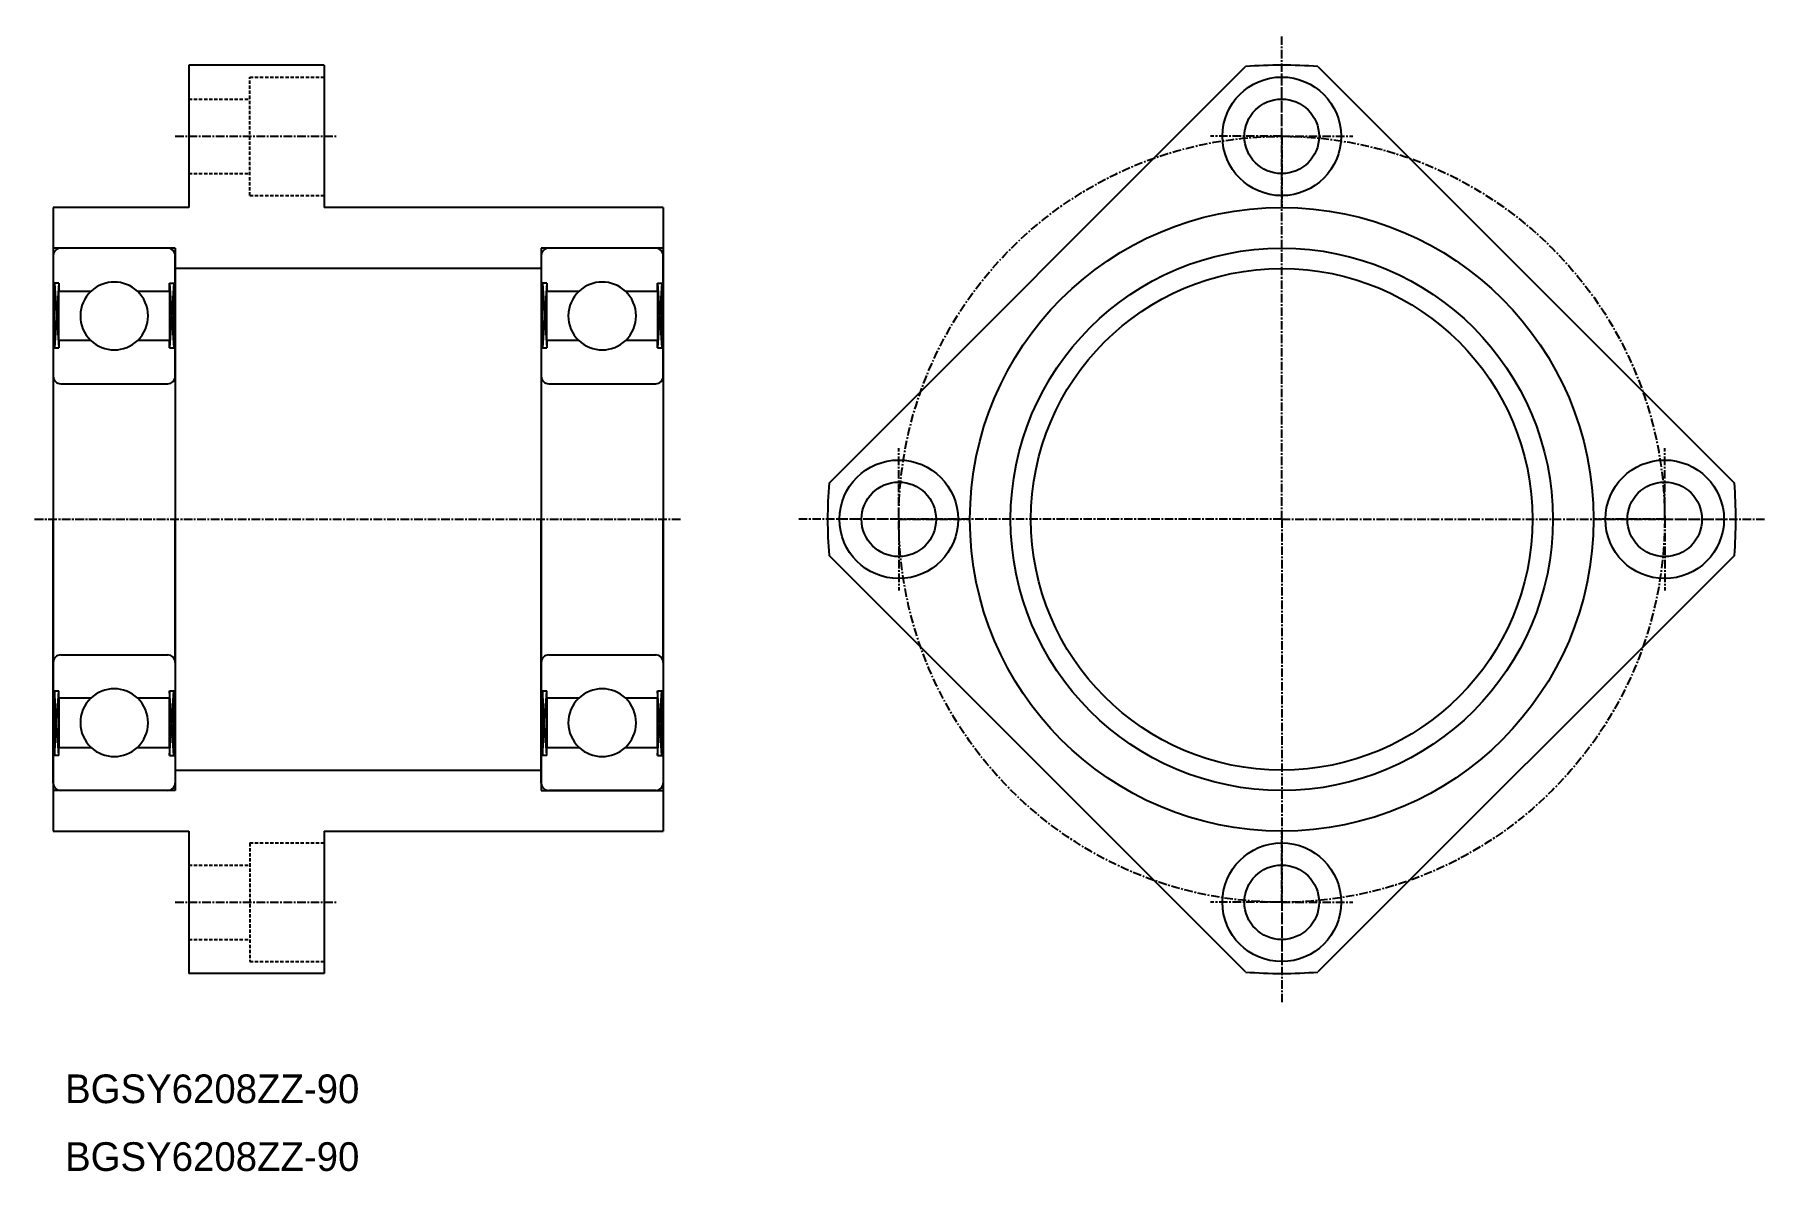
# Model space of a CAD drawing. Extents: x -131 to 125, y -108 to 60.
import ezdxf

# ---------------------------------------------------------------- set-up
doc = ezdxf.new("R2010")
doc.units = 0
doc.linetypes.add('CENTER', pattern=[2, 1.25, -0.25, 0.25, -0.25])
doc.linetypes.add('DASHED', pattern=[0.75, 0.5, -0.25])
doc.layers.get('0').update_dxf_attribs({"linetype": 'CONTINUOUS'})
doc.layers.add('CENTER', color=1, linetype='CENTER')

msp = doc.modelspace()

# ---------------------------------------------------------------- linework, layer by layer
at = {"color": 7, "linetype": 'CONTINUOUS'}
for p, q in [((-87.78, 55.41), (-107.78, 55.41)), ((-107.78, 55.41), (-107.78, 34.41)), ((-87.78, 55.41), (-87.78, 34.41)), ((-13.3, -6.25), (48.15, 55.2)), ((58.82, 55.2), (120.27, -6.25)), ((-107.78, 34.41), (-127.78, 34.41)), ((-127.78, 34.41), (-127.78, -57.59)), ((-37.78, 34.41), (-87.78, 34.41)), ((-37.78, 34.41), (-37.78, -57.59)), ((-109.78, 28.41), (-127.78, 28.41)), ((-110.88, 28.41), (-126.68, 28.41)), ((-109.78, 28.41), (-109.78, -51.59)), ((-37.78, 28.41), (-55.78, 28.41)), ((-55.78, 28.41), (-55.78, -51.59)), ((-38.88, 28.41), (-54.68, 28.41)), ((-127.78, 27.31), (-127.78, 23.24)), ((-109.78, 23.24), (-109.78, 27.31)), ((-55.78, 27.31), (-55.78, 23.24)), ((-37.78, 23.24), (-37.78, 27.31)), ((-126.95, 23.24), (-127.78, 23.24)), ((-127.78, 23.24), (-127.78, 13.71)), ((-127.57, 13.71), (-127.57, 23.24)), ((-127.57, 23.24), (-126.95, 13.71)), ((-126.95, 23.24), (-127.57, 13.71)), ((-126.95, 23.24), (-126.95, 22.06)), ((-110.61, 22.06), (-110.61, 23.24)), ((-110.61, 23.24), (-109.78, 23.24)), ((-110.61, 23.24), (-109.99, 13.71)), ((-109.99, 23.24), (-110.61, 13.71)), ((-109.99, 23.24), (-109.99, 13.71)), ((-55.78, 25.41), (-109.78, 25.41)), ((-109.78, 23.24), (-109.78, 13.71)), ((-55.78, 23.24), (-55.78, 13.71)), ((-54.95, 23.24), (-55.78, 23.24)), ((-54.95, 23.24), (-55.57, 13.71)), ((-55.57, 23.24), (-54.95, 13.71)), ((-55.57, 13.71), (-55.57, 23.24)), ((-54.95, 23.24), (-54.95, 22.06)), ((-37.99, 23.24), (-38.61, 13.71)), ((-38.61, 23.24), (-37.99, 13.71)), ((-38.61, 23.24), (-37.78, 23.24)), ((-38.61, 22.06), (-38.61, 23.24)), ((-37.99, 23.24), (-37.99, 13.71)), ((-37.78, 23.24), (-37.78, 13.71)), ((-126.95, 22.06), (-122.2, 22.06)), ((-126.95, 14.81), (-126.95, 22.06)), ((-115.36, 22.06), (-110.61, 22.06)), ((-110.61, 22.06), (-110.61, 14.81)), ((-54.95, 14.81), (-54.95, 22.06)), ((-54.95, 22.06), (-50.2, 22.06)), ((-43.36, 22.06), (-38.61, 22.06)), ((-38.61, 22.06), (-38.61, 14.81)), ((-127.78, 13.71), (-127.78, 9.51)), ((-127.78, 13.71), (-126.95, 13.71)), ((-122.25, 14.81), (-126.95, 14.81)), ((-126.95, 14.81), (-126.95, 13.71)), ((-110.61, 14.81), (-115.31, 14.81)), ((-110.61, 13.71), (-110.61, 14.81)), ((-110.61, 13.71), (-109.78, 13.71)), ((-109.78, 9.51), (-109.78, 13.71)), ((-55.78, 13.71), (-54.95, 13.71)), ((-55.78, 13.71), (-55.78, 9.51)), ((-54.95, 14.81), (-54.95, 13.71)), ((-50.25, 14.81), (-54.95, 14.81)), ((-38.61, 14.81), (-43.31, 14.81)), ((-38.61, 13.71), (-38.61, 14.81)), ((-38.61, 13.71), (-37.78, 13.71)), ((-37.78, 9.51), (-37.78, 13.71)), ((-127.78, 9.51), (-127.78, -11.59)), ((-126.68, 8.41), (-110.88, 8.41)), ((-109.78, 9.51), (-109.78, -11.59)), ((-55.78, 9.51), (-55.78, -11.59)), ((-54.68, 8.41), (-38.88, 8.41)), ((-37.78, 9.51), (-37.78, -11.59)), ((-127.78, -32.69), (-127.78, -11.59)), ((-109.78, -32.69), (-109.78, -11.59)), ((-55.78, -32.69), (-55.78, -11.59)), ((-37.78, -32.69), (-37.78, -11.59)), ((48.15, -78.37), (-13.3, -16.93)), ((120.27, -16.93), (58.82, -78.37)), ((-127.78, -36.89), (-127.78, -32.69)), ((-126.68, -31.59), (-110.88, -31.59)), ((-109.78, -32.69), (-109.78, -36.89)), ((-55.78, -36.89), (-55.78, -32.69)), ((-54.68, -31.59), (-38.88, -31.59)), ((-37.78, -32.69), (-37.78, -36.89)), ((-127.78, -46.41), (-127.78, -36.89)), ((-127.78, -36.89), (-126.95, -36.89)), ((-127.57, -36.89), (-127.57, -46.41)), ((-127.57, -46.41), (-126.95, -36.89)), ((-126.95, -46.41), (-127.57, -36.89)), ((-126.95, -37.99), (-126.95, -36.89)), ((-122.25, -37.99), (-126.95, -37.99)), ((-126.95, -37.99), (-126.95, -45.24)), ((-110.61, -37.99), (-115.31, -37.99)), ((-110.61, -36.89), (-110.61, -37.99)), ((-110.61, -36.89), (-109.78, -36.89)), ((-110.61, -46.41), (-109.99, -36.89)), ((-109.99, -46.41), (-110.61, -36.89)), ((-110.61, -45.24), (-110.61, -37.99)), ((-109.99, -46.41), (-109.99, -36.89)), ((-109.78, -46.41), (-109.78, -36.89)), ((-55.78, -36.89), (-54.95, -36.89)), ((-55.78, -46.41), (-55.78, -36.89)), ((-54.95, -46.41), (-55.57, -36.89)), ((-55.57, -46.41), (-54.95, -36.89)), ((-55.57, -36.89), (-55.57, -46.41)), ((-54.95, -37.99), (-54.95, -36.89)), ((-54.95, -37.99), (-54.95, -45.24)), ((-50.25, -37.99), (-54.95, -37.99)), ((-38.61, -37.99), (-43.31, -37.99)), ((-37.99, -46.41), (-38.61, -36.89)), ((-38.61, -46.41), (-37.99, -36.89)), ((-38.61, -36.89), (-37.78, -36.89)), ((-38.61, -36.89), (-38.61, -37.99)), ((-38.61, -45.24), (-38.61, -37.99)), ((-37.99, -46.41), (-37.99, -36.89)), ((-37.78, -46.41), (-37.78, -36.89)), ((-126.95, -45.24), (-122.2, -45.24)), ((-126.95, -46.41), (-126.95, -45.24)), ((-115.36, -45.24), (-110.61, -45.24)), ((-110.61, -45.24), (-110.61, -46.41)), ((-54.95, -46.41), (-54.95, -45.24)), ((-54.95, -45.24), (-50.2, -45.24)), ((-43.36, -45.24), (-38.61, -45.24)), ((-38.61, -45.24), (-38.61, -46.41)), ((-127.78, -50.49), (-127.78, -46.41)), ((-126.95, -46.41), (-127.78, -46.41)), ((-110.61, -46.41), (-109.78, -46.41)), ((-109.78, -46.41), (-109.78, -50.49)), ((-54.95, -46.41), (-55.78, -46.41)), ((-55.78, -50.49), (-55.78, -46.41)), ((-38.61, -46.41), (-37.78, -46.41)), ((-37.78, -46.41), (-37.78, -50.49)), ((-109.78, -48.59), (-55.78, -48.59)), ((-109.78, -51.59), (-127.78, -51.59)), ((-110.88, -51.59), (-126.68, -51.59)), ((-55.78, -51.59), (-37.78, -51.59)), ((-38.88, -51.59), (-54.68, -51.59)), ((-127.78, -57.59), (-107.78, -57.59)), ((-107.78, -57.59), (-107.78, -78.59)), ((-87.78, -57.59), (-87.78, -78.59)), ((-87.78, -57.59), (-37.78, -57.59)), ((-87.78, -78.59), (-107.78, -78.59))]:
    msp.add_line(p, q, dxfattribs=at)
at = {"color": 3, "linetype": 'DASHED'}
for p, q in [((-98.78, 53.66), (-87.78, 53.66)), ((-98.78, 36.16), (-98.78, 53.66)), ((-107.78, 50.41), (-98.78, 50.41)), ((-107.78, 39.41), (-98.78, 39.41)), ((-98.78, 36.16), (-87.78, 36.16)), ((-98.78, -59.34), (-98.78, -76.84)), ((-98.78, -59.34), (-87.78, -59.34)), ((-107.78, -62.59), (-98.78, -62.59)), ((-107.78, -73.59), (-98.78, -73.59)), ((-98.78, -76.84), (-87.78, -76.84))]:
    msp.add_line(p, q, dxfattribs=at)
at = {"color": 7, "linetype": 'CONTINUOUS'}
for centre, radius in [((53.48, 44.91), 8.75), ((53.48, 44.91), 5.5), ((53.48, -11.59), 46), ((53.48, -11.59), 40), ((53.48, -11.59), 37), ((-3.02, -11.59), 8.75), ((109.98, -11.59), 8.75), ((-3.02, -11.59), 5.5), ((109.98, -11.59), 5.5), ((53.48, -68.09), 8.75), ((53.48, -68.09), 5.5)]:
    msp.add_circle(centre, radius, dxfattribs=at)
for centre, radius, start, end in [((53.48, -11.59), 67, 85.4304, 94.5696), ((-126.68, 27.31), 1.1, 90, 180), ((-110.88, 27.31), 1.1, 0, 90), ((-54.68, 27.31), 1.1, 90, 180), ((-38.88, 27.31), 1.1, 0, 90), ((-118.78, 18.41), 5, 46.8864, 133.1136), ((-46.78, 18.41), 5, 46.8864, 133.1136), ((-118.78, 18.41), 5, 133.1136, 226.0545), ((-118.78, 18.41), 5, 313.9455, 46.8864), ((-46.78, 18.41), 5, 133.1136, 226.0545), ((-46.78, 18.41), 5, 313.9455, 46.8864), ((-118.78, 18.41), 5, 226.0545, 313.9455), ((-46.78, 18.41), 5, 226.0545, 313.9455), ((-126.68, 9.51), 1.1, 180, 270), ((-110.88, 9.51), 1.1, 270, 0), ((-54.68, 9.51), 1.1, 180, 270), ((-38.88, 9.51), 1.1, 270, 0), ((53.48, -11.59), 67, 175.4304, 184.5696), ((53.48, -11.59), 67, 355.4304, 4.5696), ((-126.68, -32.69), 1.1, 90, 180), ((-110.88, -32.69), 1.1, 0, 90), ((-54.68, -32.69), 1.1, 90, 180), ((-38.88, -32.69), 1.1, 0, 90), ((-118.78, -41.59), 5, 133.9455, 226.8864), ((-118.78, -41.59), 5, 46.0545, 133.9455), ((-118.78, -41.59), 5, 313.1136, 46.0545), ((-46.78, -41.59), 5, 133.9455, 226.8864), ((-46.78, -41.59), 5, 46.0545, 133.9455), ((-46.78, -41.59), 5, 313.1136, 46.0545), ((-118.78, -41.59), 5, 226.8864, 313.1136), ((-46.78, -41.59), 5, 226.8864, 313.1136), ((-126.68, -50.49), 1.1, 180, 270), ((-110.88, -50.49), 1.1, 270, 0), ((-54.68, -50.49), 1.1, 180, 270), ((-38.88, -50.49), 1.1, 270, 0), ((53.48, -11.59), 67, 265.4304, 274.5696)]:
    msp.add_arc(centre, radius, start, end, dxfattribs=at)
at = {"layer": 'CENTER', "color": 1, "linetype": 'CENTER'}
for p, q in [((53.48, -11.59), (53.48, 59.91)), ((53.48, 44.91), (53.48, 55.41)), ((-109.78, 44.91), (-85.78, 44.91)), ((53.48, 44.91), (42.98, 44.91)), ((53.48, 44.91), (53.48, 34.41)), ((53.48, 44.91), (63.98, 44.91)), ((-3.02, -11.59), (-3.02, -1.09)), ((109.98, -11.59), (109.98, -1.09)), ((-130.52, -11.59), (-35.9, -11.59)), ((-130.48, -11.59), (-107.08, -11.59)), ((-58.48, -11.59), (-35.08, -11.59)), ((53.48, -11.59), (-18.02, -11.59)), ((-3.02, -11.59), (-13.52, -11.59)), ((-3.02, -11.59), (-3.02, -22.09)), ((-3.02, -11.59), (7.48, -11.59)), ((53.48, -11.59), (53.48, -83.09)), ((53.48, -11.59), (124.98, -11.59)), ((109.98, -11.59), (99.48, -11.59)), ((109.98, -11.59), (109.98, -22.09)), ((109.98, -11.59), (120.48, -11.59)), ((53.48, -68.09), (53.48, -57.59)), ((-109.78, -68.09), (-85.78, -68.09)), ((-109.78, -68.09), (-85.78, -68.09)), ((53.48, -68.09), (42.98, -68.09)), ((53.48, -68.09), (63.98, -68.09)), ((53.48, -68.09), (53.48, -78.59))]:
    msp.add_line(p, q, dxfattribs=at)
msp.add_circle((53.48, -11.59), 56.5, dxfattribs=at)

# ---------------------------------------------------------------- texts
at = {"color": 7, "linetype": 'CONTINUOUS'}
for p in [(-126.03, -97.72), (-126.03, -107.72)]:
    msp.add_text('BGSY6208ZZ-90', height=4.2333, dxfattribs=at).set_placement(p)

doc.saveas('drawing.dxf')
